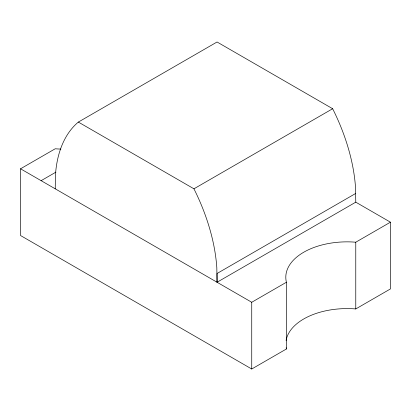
<?xml version="1.0" encoding="UTF-8"?>
<svg xmlns="http://www.w3.org/2000/svg" width="411" height="411" viewBox="0 0 411 411"><rect width="100%" height="100%" fill="white"/><g stroke="black" fill="none" stroke-linecap="round" stroke-linejoin="round"><path stroke-width="0.62" d="M286.097 340.498A61.301 35.392 0 0 1 355.772 308.944L390.45 288.923L390.45 222.187L355.772 202.166L217.059 282.249L216.818 267.736A145.669 84.101 60 0 0 193.941 188.813L78.347 122.077A145.669 84.101 60 0 0 55.47 174.583L55.228 188.813M78.347 122.077L217.059 41.994L332.653 108.73A145.669 84.101 60 0 1 355.53 187.652L355.772 202.166M390.45 222.187L355.772 242.207A61.301 35.392 0 0 0 286.416 282.249L286.416 348.985L251.738 369.006L20.55 235.534L20.55 168.793L55.228 148.772A61.301 35.392 0 0 0 60.885 149.085M41.126 180.676L55.953 172.117M193.941 188.813L332.653 108.73M355.772 193.411L217.059 273.495L217.059 282.249M20.55 168.793L251.738 302.27L286.416 282.249M355.772 242.207L355.772 308.944M251.738 302.27L251.738 369.006M286.416 348.985A61.301 35.392 0 0 1 286.154 347.783"/></g></svg>
